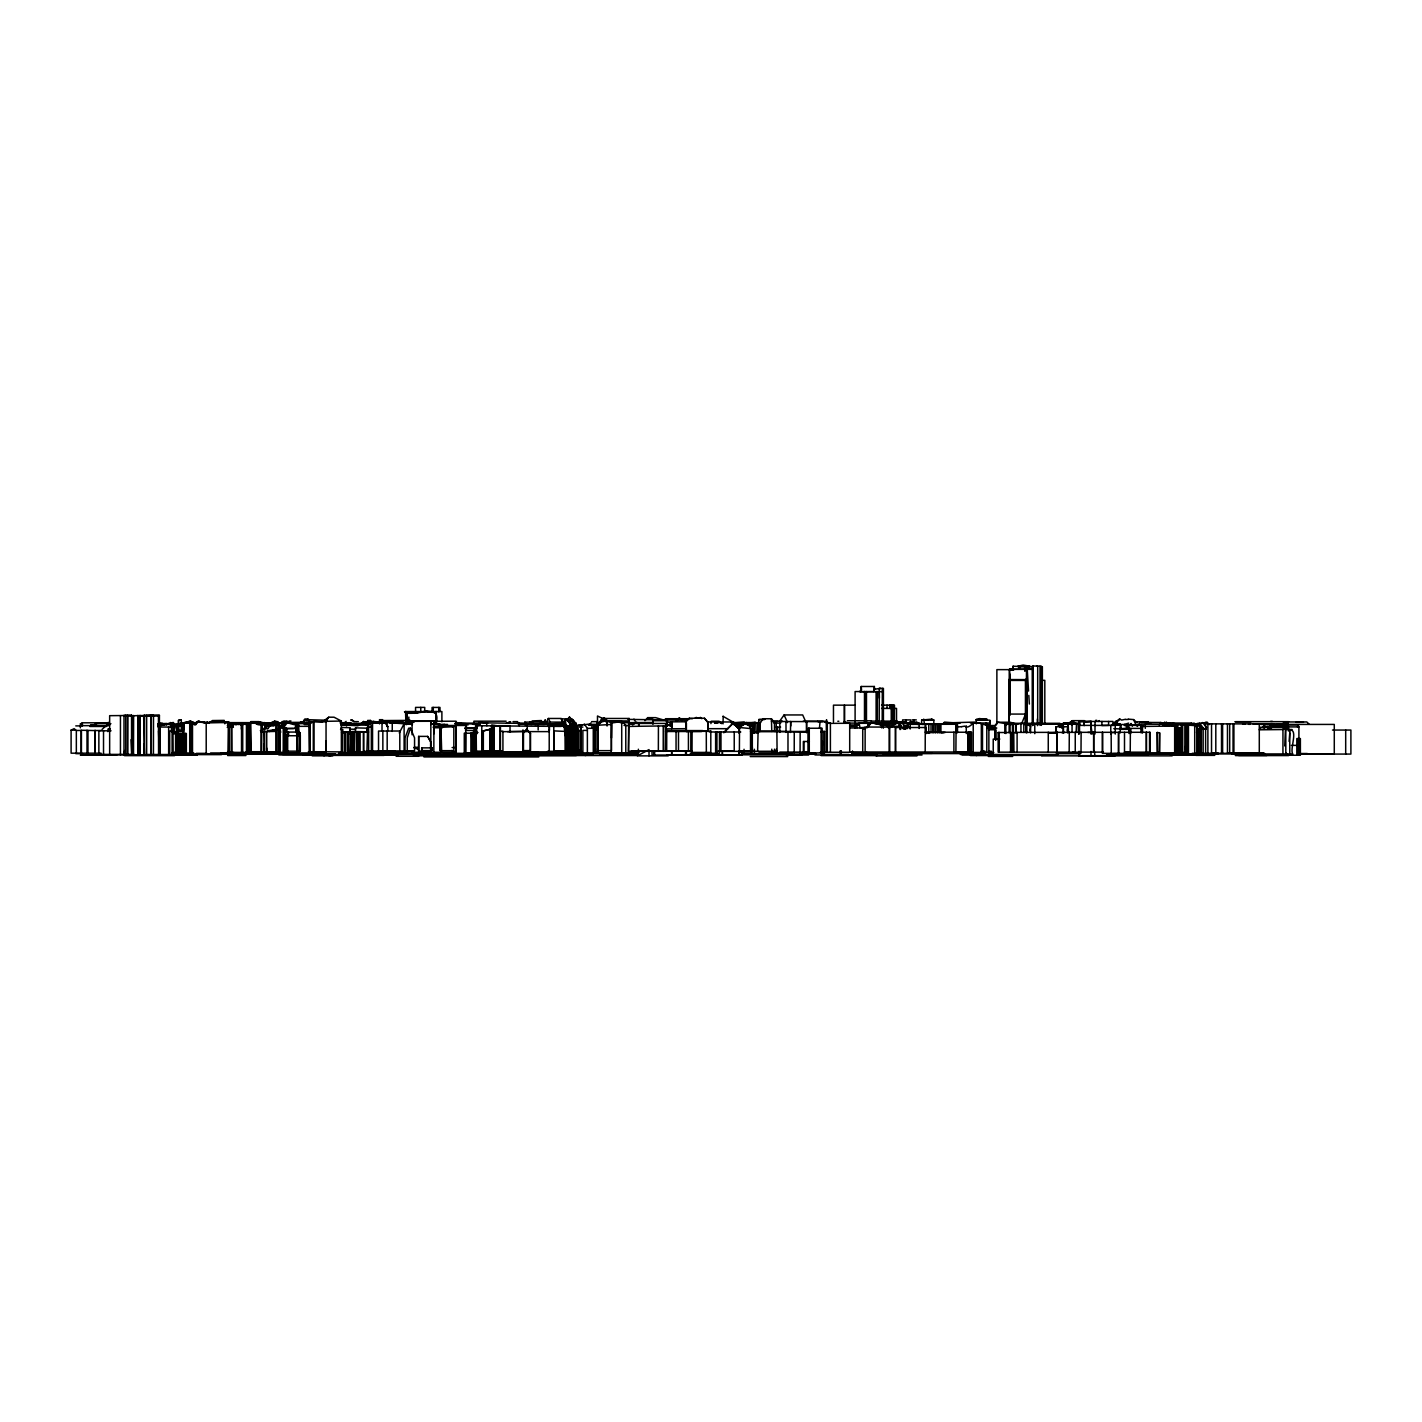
<?xml version="1.0" encoding="UTF-8"?>
<svg xmlns="http://www.w3.org/2000/svg" width="1422" height="1422" viewBox="0 0 1422 1422"><rect width="100%" height="100%" fill="white"/><g stroke="black" fill="none" stroke-linecap="round" stroke-linejoin="round"><path stroke-width="1.5" d="M1009.673 669.264L1009.549 714.999L1010.242 674.277M1032.354 669.3L1009.673 669.371L1012.873 670.171L1013.299 666.243M405.768 722.18L405.679 711.32L405.803 722.18L405.679 711.551L441.887 711.551L441.887 721.825M565.423 735.974L565.423 731.975L567.165 731.192M569.813 731.619L564.854 731.566L565.832 730.09L565.814 751.243L565.423 722.109L524.86 722.109L524.647 724.438L565.014 724.491L565.423 722.109M752.327 746.977L752.327 751.243L752.309 731.317L750.514 731.317M1094.958 755.704L1094.389 751.385M598.058 725.931L593.809 726.127L593.827 753.322L594.147 729.859L596.653 730.161L593.934 730.179M1008.802 714.075L1025.582 714.075L1025.546 725.149L1026.204 679.343L1026.773 680.427L1009.549 680.427L1010.118 714.999M607.052 724.509L607.07 721.487L621.841 721.505L625.787 725.149L625.787 752.878M654.298 750.709L654.298 755.064L654.476 750.905M412.078 724.616L412.309 720.918L431.115 721.061L430.742 724.722M998.973 734.89L998.777 752.167L998.777 732.508M407.172 718.945L407.261 712.386L405.679 711.693M1091.047 725.398L1091.101 721.523L1084.151 721.914M183.847 731.477L183.989 722.874L190.815 721.043L190.815 753.038L189.748 749.056M80.361 727.833L80.361 723.62C83.347 724.598 81.978 722.092 82.085 725.664L95.132 725.611M191.135 746.443L191.028 753.038L191.028 722.287M597.471 720.99L596.796 725.824L598.218 724.385M108.036 722.803L82.138 722.803L82.085 725.558L82.085 723.62M408.754 721.398L408.843 717.061M382.127 721.985L389.752 721.132L389.184 722.696L412.398 724.367L398.32 721.025L389.912 722.607M727.851 728.686L708.014 728.686L708.245 722.678L704.459 718.217L689.315 718.217L685.884 721.789L672.019 721.843L671.575 728.828L667.256 728.882M241.402 729.095L241.527 724.829M672.019 721.843L671.824 728.793L685.582 728.686M961.61 726.624A17.224 10.861 -17.6 0 0 964.685 726.127C969.431 730.108 973.11 719.905 978.354 723.051M82.245 723.62L82.209 724.669L82.138 722.803M418.672 736.383L418.495 751.083L430.973 751.083L430.973 741.982L427.684 736.383L418.672 736.383L418.85 751.083M685.546 723.034L685.884 721.789L686.133 731.406L707.694 731.317L708.014 722.678L704.459 718.217M519.279 723.336L489.097 722.909L486.52 723.265L486.928 725.789M506.41 723.247L510.64 721.789L506.534 723.247M723.78 732.508L733.023 723.069L738.978 728.668L739.813 727.993L732.259 721.967L708.263 721.967L708.014 728.508M82.476 724.011L82.529 724.562M382.465 723.354L383.94 720.563L407.652 720.403L407.51 723.78L411.722 723.78M534.814 724.509L564.925 723.229L564.801 727.673L564.854 723.229M228.729 754.318L228.729 722.429L210.367 721.754L228.498 721.754L228.231 754.318M367.143 732.561L367.143 728.188L355.518 727.851L355.447 729.29L349.723 729.13L349.794 727.691L341.564 727.46L340.658 729.006M367.072 729.664L367.143 728.188M987.152 719.425L976.239 719.763L987.152 719.425L976.256 719.656L979.687 718.537L989.979 720.403L989.979 723.016L970.408 722.98M628.435 753.038L628.648 722.02L620.063 722.02M1284.759 745.963L1285.488 727.424L1260.23 727.531L1259.288 729.806L1282.946 729.557L1283.497 727.531L1285.488 727.424M371.338 751.403L371.338 727.033L370.431 722.447L367.747 722.447L366.929 751.403L412.398 751.403M465.687 730.233L466.38 726.055L466.38 730.233M1026.773 669.3L1026.773 723.656L1027.253 669.371L1024.747 670.722L1024.675 666.243M1289.114 741.377L1289.772 732.899M523.456 752.558L523.492 731.619L549.212 731.619L549.354 729.93M874.583 689.297L874.334 686.488L861.234 686.488L860.968 691.767L874.068 691.661L874.068 689.688M874.334 686.488L874.068 691.661M264.172 724.687L264.848 722.643L263.425 722.66L262.732 724.687M575.217 731.21L575.572 727.015L573.226 724.687M826.395 722.074L826.591 719.763L826.182 722.269M565.494 731.352L566.454 726.998L566.4 751.243L547.506 751.331M575.146 731.566L574.328 725.096L575.466 727.424M152.705 715.408L159.424 715.408L143.64 715.639L153.505 715.266L153.434 754.869M667.202 726.091L667.202 722.092L670.402 722.092L670.153 726.091M620.152 722.643L628.808 722.678L629.093 718.466L601.826 718.466M286.569 745.128L285.875 751.172L285.875 732.063M629.217 722.625L652.698 722.465L652.929 720.723L667.362 720.723L667.202 722.092M1190.641 724.171L1178.02 724.189M296.718 735.743L296.718 732.97L300.042 732.97L299.473 751.172M296.451 725.024C300.095 725.629 296.114 725.753 298.265 723.638L309.214 723.638L309.605 752.949L279.761 752.949L279.761 722.838M691.039 751.172L628.542 751.367L628.915 723.442L665.958 723.442L666.491 730.997M157.984 723.727L166.321 723.496L166.552 724.545M665.585 751.367L665.958 723.442M663.487 725.913L663.487 751.367L663.487 725.913L628.542 726.446M465.581 753.18L465.776 724.065L465.581 730.428L475.943 730.428M124.674 750.514L123.998 754.869L123.998 715.319L131.855 715.319L131.855 754.869L131.126 739.636M1067.087 730.908L1067.762 726.749L1055.906 726.749L1055.995 732.97M710.911 723.62L711.302 721.238L719.07 721.238L721.612 723.62M912.871 724.402L913.066 723.229L909.493 722.963L905.014 728.917M473.366 724.473L473.953 721.185L506.143 721.185M430.884 721.061L434.137 720.83L430.813 721.203L433.923 720.83L433.923 727.335M433.923 720.758L433.834 752.256M574.186 727.424L574.524 725.54M574.239 727.424L574.577 725.647M1029.759 730.748L1030.577 726.464L1026.097 723.425L1020.943 723.514L1015.806 724.296L1015.806 732.881M433.852 733.876L434.137 726.18L455.911 726.162L455.715 752.256L451.947 750.372M1289.772 730.997L1289.985 729.895C1298.446 729.717 1289.399 749.465 1292.847 754.122L1259.288 754.122L1259.288 723.869M494.003 739.316L491.461 751.065L491.461 725.398L500.437 725.931L500.437 751.065M1196.542 732.508L1197.52 728.26L1193.662 723.745L1184.224 724.402M1175.141 730.801L1176.136 726.571L1177.629 726.589L1171.106 725.06L1167.409 725.824M1297.522 727.069L1298.037 724.9L1270.148 724.9L1270.984 726.909L1288.403 726.909M597.578 724.74L601.257 719.799L602.43 720.03L597.649 724.438M276.401 723.425L262.181 723.425L261.684 724.989L262.91 723.567L277.112 723.976L262.181 723.425M994.796 739.333L994.725 726.055L997.391 722.234L1010.047 724.438M347.199 724.953L347.821 724.331M206.208 754.318L206.208 722.589L228.658 722.056L228.48 754.318M300.629 722.216L300.789 723.336L304.112 721.434L303.561 723.336L304.859 718.981L308.343 718.981L307.028 720.261L303.561 720.261M898.704 725.593L899.362 723.336L900.659 725.096L900.659 729.45M256.76 723.62L277.023 723.549M567.627 732.134L568.125 726.091C571.786 727.797 565.298 725.718 564.196 722.536L562.97 722.536M264.456 723.798L266.678 723.994L266.607 728.135M569.529 726.606L567.627 727.033M410.443 728.188L414.566 737.876L414.566 750.78L405.039 750.78L405.039 737.876L408.683 728.206L410.443 728.188L407.261 737.876L407.261 750.78M159.442 726.002L160.206 723.727L160.206 725.735L158.482 725.735M308.734 719.71L309.143 720.883L308.734 719.71L327.007 720.261M883.329 723.94L881.978 725.362L881.587 723.94L883.329 723.94L883.329 728.224M1021.476 724.047L1025.582 714.075M1098.335 721.452L1099.402 720.581M94.972 753.18L94.972 730.57L101.069 730.464M262.27 724.936L262.821 723.762L262.608 724.651L250.805 721.612L258.804 721.612L270.749 724.687M463.75 724.082L464.727 724.438L459.573 724.687M848.721 723.105L899.255 723.016L893.034 723.478L891.647 727.122M546.315 722.394L548.305 718.466L561.192 718.466L563.183 722.323M399.262 732.97L404.115 723.745M1164.867 724.936L1166.467 722.074M1162.983 725.184L1164.725 722.074L1164.725 725.184M325.78 721.861L314.031 721.434L313.284 722.358L313.284 751.9M569.76 723.229L570.844 721.505M1159.25 725.131L1160.921 722.483L1164.529 725.042M108.179 725.824L94.154 725.789L95.487 723.691L110.916 723.691M565.689 719.568L570.933 721.025L565.689 719.568L563.734 721.541L563.734 723.656L566.88 718.785L570.453 724.296L566.205 718.874L564.196 722.536M564.889 731.566L565.867 730.09L566.827 731.566L565.832 730.09M486.413 722.998L487.657 722.998L479.161 722.483L475.926 727.317L477.188 727.193M478.236 725.611L480.334 722.483M757.624 751.26L758.104 730.961L776.874 730.997L777.105 752.913M1137.245 726.429L1139.893 722.483L1160.921 722.483M905.387 728.917L909.493 722.963M931.197 720.047L931.837 719.141L933.827 720.047L933.827 723.976L922.38 724.402L916.23 721.949M341.369 751.9L341.369 721.043L334.028 717.203L328.749 717.203L326.047 721.043L326.047 751.9L325.94 747.723M806.096 722.536L802.683 714.946L784.091 714.946L779.327 721.665M280.703 732.33L279.938 728.206L284.453 722.038L287.742 722.874L284.382 721.896L279.761 727.424L279.938 752.949M283.245 752.949L283.245 728.135L287.706 722.038L298.656 725.024L298.656 732.294L298.105 725.024M267.834 728.739L270.998 724.562L276.152 724.776M270.998 724.562L267.94 724.562L264.741 728.739L267.834 728.651M260.83 724.865L261.826 723.567L261.826 724.847M367.285 730.784L366.165 732.206L367.694 732.206M866.389 727.851L870.637 722.554L882.315 724.989L884.413 723.976L886.919 725.682L886.919 722.02M867.367 727.708L871.473 722.554M568.142 726.055L569.724 726.002L569.76 730.304M107.841 731.619L110.187 728.722L107.841 729.255L109.441 728.988M573.048 753.873L573.048 721.505L571.377 719.514L569.76 721.505L574.097 721.505L574.239 754.353M571.733 719.621L574.097 721.505M153.505 715.266L143.64 715.533M1114.101 723.407L1119.629 719.017L1121.638 720.083L1125.442 719.283M456.018 724.082L459.679 723.407M527.029 729.433L522.727 733.521L526.62 729.219L530.53 733.521L530.53 750.603L522.727 750.603M264.972 729.984L262.999 729.468L266.429 725.647L273.984 725.967M596.422 730.233L597.542 724.971M601.488 721.274L604.119 718.27L606.501 719.034L606.412 720.901M600.048 722.998L603.906 718.572M1267.837 728.704L1268.833 727.566L1267.482 726.464L1263.074 726.464M269.416 723.283L275.21 723.034L275.406 721.789M474.379 752.096L474.255 729.45L476.512 726.891L476.885 733.859M474.664 733.859L474.664 729.433L476.885 726.891M160.508 723.976L159.353 723.496L162.588 723.354M231.164 752.505L231.164 724.58L232.07 723.585L241.527 723.585L236.923 724.473M644.948 720.67L647.703 717.648L655.631 717.648L664.145 720.154M876.041 723.176L885.71 724.1L871.206 722.891L867.367 727.069L868.202 723.176L874.05 723.016M691.021 731.512L691.021 750.976M566.507 720.03L569.653 717.079M974.639 722.092L943.515 722.98L946.11 723.745M678.49 731.512L678.49 750.976M688.426 731.512L688.426 750.976M676.054 731.512L676.054 750.976M723.869 732.721L733.343 723.069M562.774 723.531L565.245 721.025M591.037 722.838L589.543 724.349L597.755 724.349M818.432 721.683L817.543 721.416M820.778 732.046L824.582 731.459L824.582 752.913L758.815 753.091M1113.426 723.549L1116.163 720.901M1114.67 723.46L1119.629 719.017M1116.857 721.949L1119.736 719.159M685.582 721.807L689.315 718.217M1164.778 723.46L1163.409 723.46C1158.699 724.758 1172.19 724.225 1168.511 724.545M1010.615 670.171L1012.002 668.873L1012.873 670.171L1012.873 666.243L1032.354 666.74M606.287 720.492L604.19 718.27L597.56 724.616L601.399 720.99M102.011 729.468L106.792 724.989L109.672 724.989M194.885 724.989L198.173 721.949L192.503 724.402L192.503 754.318L312.431 754.193M176.328 725.558L177.981 724.189L180.185 726.393M869.82 723.318L859.119 723.318L857.004 725.238L859.19 725.238M230.151 724.278L247.286 723.549M695.411 718.146L701.366 718.146M781.513 721.807L782.278 721.132L771.364 721.132M440.198 724.065L438.634 725.54L465.581 725.451M676.641 720.865L679.503 717.986L676.285 720.687L679.503 717.986L682.08 720.581M361.757 723.051L363.677 721.381L364.619 722.554M346.133 721.381L343.68 723.496L340.373 722.607M1128.535 726.322L1131.077 723.442L1132.392 726.162M1188.365 724.456L1194.018 723.442L1199.706 725.344L1199.848 728.739L1201.359 728.739L1201.359 753.767L1158.415 753.767M1127.859 726.322L1131.29 723.958M266.483 731.619L276.046 731.406M800.071 752.913L800.159 731.992L776.874 731.459L806.878 731.459M632.666 724.9L636.185 722.145L638.709 723.336L638.709 725.344M282.96 725.931L279.938 728.206L283.245 728.135M611.531 737.965L611.798 721.487M787.984 732.028L787.984 752.913M695.234 718.146L696.318 717.346M328.749 717.203L322.439 721.861L309.374 721.487L309.374 751.9M1032.354 668.909L1027.253 668.909L1024.747 670.722M751.225 728.633L739.476 727.495L746.603 722.518L751.225 728.633L751.225 750.958L739.476 750.958M208.892 722.98L212.465 720.545L224.196 720.385L224.818 723.798M1066.944 724.154L1072.597 720.652L1084.453 720.652L1085.11 721.665M1200.488 728.188L1198.942 728.739L1198.942 753.767M304.948 723.14L305.766 724.242L306.814 723.229M597.809 724.42L601.399 722.18M896.962 723.034L891.647 726.269L899.042 726.287M800.159 731.992L806.15 732.046M269.025 731.512L276.792 729.824M351.749 720.065L353.42 720.847M280.952 726.838L284.453 724.793L284.453 722.038M1018.845 667.647L1019.983 667.202L1018.774 667.202M192.503 724.402L198.067 721.292L208.625 723.176M283.867 751.172L283.867 728.491L286.142 728.295L286.142 732.063L285.858 728.437M195.472 723.425L199.258 721.292M284.009 728.544L286.142 728.295M597.471 726.713L595.96 727.371L597.098 726.944M741.928 725.131L743.262 724.722L738.32 727.086L739.653 726.411M1114.848 722.98L1112.999 723.958L1115.452 722.98M1265.847 727.175L1267.482 726.464M582.042 724.722L577.03 725.504M101.086 753.18L71.1 753.18L71.1 730.126L74.122 728.686L76.344 730.464L81.427 730.464L81.427 753.18M227.236 722.998L240.105 723.034M921.652 724.082L921.652 720.047L931.837 719.141M772.182 721.541L777.887 721.469M1169.559 724.456L1168.031 724.367L1175.194 724.473M358.042 725.789L340.871 724.811M1124.535 724.349L1128.659 723.123M575.857 723.371L575.857 729.61M436.518 721.487C440.322 703.659 416.628 715.497 407.261 712.386L407.261 721.15M611.264 723.051L621.841 721.505M847.388 720.741L871.419 720.83M1176.136 754.087L1176.136 726.073L1141.031 726.429L1143.608 726.446M976.292 755.544L980.202 754.14M230.951 723.549L229.066 724.207L247.001 724.242M751.545 732.081L758.744 732.081L758.815 719.55L765.178 719.212M903.308 726.073L908.711 724.331L957.504 724.26L957.504 732.632M282.303 722.909L287.368 721.274L283.813 720.99A5.244 0.995 3.1 0 1 283.476 721.327A5.119 0.978 3 0 1 281.805 721.683M885.497 722.109L892.145 722.092M1009.14 732.65L1009.14 723.994L1010.082 723.691L1010.082 732.437M146.662 715.355L146.662 754.869M1062.323 727.3L1063.354 726.998M406.034 724.651L412.184 722.838M1004.821 733.343L1004.821 724.953L1010.082 723.691M1113.444 724.562L1117.674 723.318L1115.452 723.318M1009.14 723.994L1015.806 724.296M731.512 723.105L744.204 722.092L745.537 723.265M884.413 723.976L881.587 725.024L870.637 722.554M1076.65 732.366L1076.65 723.816L1076.187 732.454M990.121 725.878L993.267 725.718L991.969 726.073M1277.756 724.296L1281.258 724.278M1025.955 667.878L1030.026 666.243L1023.147 665.069L1017.85 666.243M1271.09 724.385L1287.674 723.674L1287.905 724.58M499.886 731.246L502.926 731.246L502.926 751.065L482.36 751.065L482.36 731.121L490.59 729.184L494.287 730.837M565.334 731.655L567.005 731.192L567.165 752.007L471.962 752.096L471.962 732.543L477.952 732.543M1287.674 723.674L1285.435 724.278M903.29 728.917L905.903 728.206M750.603 724.242L733.414 724.438L752.042 723.851L745.679 723.851M633.963 719.105L635.101 721.025M1020.374 667.38L1019.307 667.647M350.754 724.367L364.316 722.82M482.36 731.121L490.59 729.184M177.003 730.517L181.305 731.157L181.305 720.03L178.55 720.332L178.55 731.228L177.003 730.321L182.887 730.41L182.425 723.194L192.788 722.287M384.829 722.696L382.02 723.407L384.829 722.696L387.868 726.535L387.868 730.677M498.322 725.682L510.018 725.682L510.018 732.046M182.425 723.194L190.779 721.061M571.555 723.514L569.724 723.887L571.555 723.514L571.555 753.873M159.193 725.273L173.288 722.483L177.092 727.904L174.231 727.922M81.143 753.18L81.143 730.25L94.972 730.57M1142.506 726.322L1143.608 726.073L1142.097 726.109L1142.079 732.81M263.781 731.619L264.243 752.167L264.048 743.937M715.213 723.3L719.514 722.305M532.148 720.918L541.48 720.527M714.626 723.3L718.999 722.305L722.305 723.211M324.731 721.345L341.369 721.043L339.769 721.327M585.117 755.526L591.214 754.193M1026.382 724.722L1034.772 723.816M238.434 724.562L245.402 723.105M240.051 724.509L251.303 722.625L244.122 722.98M1168.031 724.367L1173.061 723.3L1179.353 724.491M1164.707 726.073L1169.648 725.06L1176.136 726.571M345.795 724.438L351.323 723.3M143.64 715.639L144.404 754.869L144.191 743.973M574.559 725.895L590.201 723.976L593.276 728.242L593.276 753.856L576.497 753.856M343.253 724.029L346.915 723.3M472.406 733.361L470.895 733.343L470.895 752.505L475.055 752.505M470.895 733.343L473.259 732.792M241.936 724.616L244.868 723.211L245.597 724.367L241.864 723.798L241.882 722.66M241.882 723.78L244.886 723.211M1203.634 723.087L1207.296 722.394L1209.34 724.598M250.29 751.705L250.29 723.514L254.449 722.643L261.008 723.887L261.008 751.705L246.45 751.705L246.45 723.336L251.605 722.412L255.018 723.283M255.285 722.643L250.699 723.514L250.699 751.705M424.698 711.356L422.654 711.729M105.192 723.14L109.352 722.358M276.792 729.326L267.834 730.784L269.025 730.784M1207.296 722.394L1190.623 724.438M159.068 725.344L165.343 724.225L180.096 725.167M157.753 726.109L168.169 724.225L174.231 725.291L174.231 734.001M247.588 751.705L247.588 723.46L255.036 722.412L260.173 723.887M1188.33 724.527L1193.893 723.531L1200.488 725.344L1200.452 753.767M1188.97 724.527L1194.551 723.531M1187.317 724.225L1191.672 723.442L1200.488 725.344M1191.44 724.473L1199.937 723.442L1203.154 727.975L1203.154 753.305M1193.2 724.651L1199.937 723.442M1198.657 723.851L1194.907 724.527L1198.622 723.691M1202.408 723.194L1206.247 722.5L1202.337 723.034M575.981 723.318L576.123 729.539M1199.972 723.798L1194.907 724.331M899.948 729.539L900.659 725.096M421.143 712.298L417.855 712.778M567.627 727.157L569.92 728.722L569.92 753.66M568.818 732.294L570.595 732.046L570.595 753.66L515.937 753.713M158.393 727.104L158.393 724.562M565.689 720.634L567.893 720.332M1202.408 729.344L1206.371 728.811L1203.154 728.793M880.378 688.372L874.068 689.297L875.045 689.297M638.709 723.336L638.585 725.344M902.295 723.478L907.929 722.838L898.011 722.732M124.869 715.941L144.404 715.497M109.654 754.869L109.654 715.675L131.855 715.462M181.305 731.157L178.479 731.157L178.479 720.332L181.305 720.03M525.465 723.691L525.109 724.633L524.86 722.109M183.474 753.287L183.509 722.874L193.819 722.287M342.044 732.49L343.644 732.49M820.067 721.683L819.445 728.242M272.313 730.339L276.597 729.966M367.409 731.548L366.805 731.601M752.38 732.063L757.819 731.619M347.839 753.287L347.839 732.046L349.599 731.903M159.353 723.496L161.095 723.354M177.537 754.335L177.537 732.259L172.933 732.188M352.923 732.543L354.256 732.597M351.305 753.287L352.069 731.619L352.069 753.287M348.959 753.287L348.959 731.85L341.547 732.508M350.825 753.287L350.825 731.815L352.62 731.672M348.212 753.287L348.212 731.903L351.59 731.815L351.59 753.287M354.558 753.287L354.558 731.583L354.042 753.287M163.423 724.527L169.147 724.118M344.799 753.287L344.799 732.277L346.648 732.152L345.066 732.152L345.066 753.287M1184.988 724.402L1193.662 723.745M180.523 723.069L192.788 722.18M181.305 723.016L184.807 722.589M107.699 723.851L109.476 724.029L107.699 723.442M890.154 722.02L905.085 722.109M885.142 724.029L888.839 723.051M581.065 725.327L579.163 725.451M582.345 725.256L579.856 725.416M1077.254 722.998L1063.372 723.123L1063.141 732.97M1057.79 732.437L1049.507 732.934L1057.044 732.934M1287.674 723.905L1276.725 724.58L1287.905 724.011M597.702 725.22L611.513 724.473L611.513 750.656L597.702 750.656M440.038 727.353L453.831 726.731L453.831 750.674L440.038 750.674L440.038 727.353L441.211 727.335L441.211 750.674M1118.172 724.509L1124.891 724.509L1130.579 729.344L1130.472 733.716L1130.579 729.344L1128.766 728.046L1120.927 728.704L1120.269 727.691M740.738 724.047L738.907 724.136L738.907 728.295M440.944 750.674L441.211 727.335M283.92 722.572L284.88 722.536M1260.23 727.531L1263.251 727.424M818.894 721.665L822.591 721.541M566.454 727.922L567.627 727.868M593.276 728.242L587.375 728.384L584.211 723.976M976.256 719.656L987.152 720.243M1095.615 720.367L1096.753 720.332M246.45 723.336L248.281 723.336L248.139 751.705M276.295 723.851L261.63 724.118M289.057 721.025L290.959 720.972M548.217 725.664L557.317 725.558M268.1 722.945L276.224 723.14M282.231 722.945L290.141 722.803M183.509 722.874L184.167 729.326M290.461 722.394L304.059 722.323M285.538 728.615L293.554 728.491M753.802 722.234L755.349 722.216M919.767 723.585L913.066 723.229M529.837 722.145L533.392 722.109M898.793 723.016L885.142 723.123M163.263 723.905L168.098 723.851M752.842 724.26L752.576 722.554L746.497 723.709M562.668 724.633L564.534 727.726L562.668 724.633L553.851 724.705M531.988 724.385L521.234 723.762M1203.154 727.975L1200.488 727.993L1197.253 723.442M860.719 691.412L859.475 691.43L860.488 691.767M477.365 724.171L479.872 724.154M874.388 723.176L883.329 723.051M753.287 732.792L753.287 726.215L747.101 724.847M262.27 732.241L262.27 723.851L265.114 723.834L265.114 728.028M780.625 723.123L773.941 723.105M849.698 752.256L849.698 723.283L830.395 723.371L824.227 721.594M990.992 727.637L995.151 727.62M1141.084 728.42L1129.512 728.384M368.138 731.779L353.776 731.583L353.776 753.287M180.043 753.305L180.043 733.77L183.474 733.645L184.54 733.663L184.54 753.287M879.294 688.603L880.378 688.603M758.815 719.55L764.609 719.532M628.808 720.918L607.745 720.972L597.489 715.977L597.613 752.878L597.613 748.505M1135.645 721.825L1148.194 721.807M242.344 723.816L246.699 723.798M369.347 723.851L348.923 723.727L368.102 723.905M1267.624 724.296L1274.645 724.296M1058.839 726.002L1062.909 726.002M433.017 727.193L438.634 727.175L438.74 723.78L432.501 723.78M990.121 728.171L991.969 728.153L987.383 727.264M523.456 731.939L522.905 729.93L523.047 731.637L502.126 731.637M1036.851 666.171L1041.402 666.171L1041.402 725.398M1020.96 666.58L1017.85 666.58L1029.599 666.243M1014.099 669.638L996.875 669.638L996.875 724.154M1008.909 714.075L1008.962 722.927L1008.909 679.556L1025.582 679.609M1008.909 679.556L1009.602 714.999M1042.362 680.338L1044.814 680.338L1044.814 723.62M882.333 691.661L855.102 691.554L855.102 722.038M855.155 705.152L833.47 705.152L833.47 722.02M881.587 705.152L894.474 705.152L894.402 721.203M881.587 708.405L896.518 708.405L896.518 721.274M159.317 715.639L141.365 715.906M139.64 715.906L147.586 715.906M723.034 723.869L723.194 716.297M692.443 718.714L665.425 718.714L665.852 720.776M701.828 718.679L700.282 717.346M627.92 719.372L686.524 720.261M351.927 719.941L350.701 719.941L354.096 721.416M912.302 719.888L916.301 719.888M923.962 719.87L927.659 720.047M921.652 720.047L933.827 720.047M803.27 721.114L823.32 721.114L830.395 723.3L830.395 752.238M871.473 721.132L897.406 721.132M412.113 721.327L456.035 721.203L456.889 722.856M837.825 721.256L838.838 721.256M1270.628 721.381L1272.406 721.381M353.776 721.665L358.326 721.665M365.027 721.736L368.778 721.736M513.022 721.629L517.661 721.629M540.2 721.683L544.573 721.683M591.641 721.647L597.507 721.647M909.884 721.736L913.315 721.736M1079.476 721.665L1091.332 721.452M1235.38 721.665L1288.652 721.665M272.153 721.861L273.895 721.861M287.706 722.038L284.187 721.896L287.546 722.874M363.445 723.762L363.445 721.789L366.983 721.789M903.699 722.18L886.635 722.02L886.919 725.682M1235.025 721.789L1251.04 721.789M1283.159 721.949L1306.8 721.949L1309.253 724.296M300.415 722.216L304.432 722.216M369.471 722.109L382.18 722.109M407.456 722.198L414.086 722.198M891.381 722.092L905.441 722.109M997.391 722.234L1010.171 722.234L1017.601 724.385M1296.046 722.305L1303.459 722.305M206.208 722.589L257.897 722.66M309.374 721.487L313.604 722.394M362.948 722.607L366.858 722.607M371.569 722.607L384.26 722.607M386.322 722.536L404.115 722.536L404.115 751.403M410.105 722.483L412.913 722.483L410.211 720.332L407.403 720.332L410.105 722.767L406.728 721.843L410.105 723.496M730.926 722.554L752.576 722.554M909.884 722.643L913.315 722.643M915.021 722.643L916.834 722.643M304.45 722.838L275.815 722.838L275.815 752.807M383.638 722.714L375.586 722.714L376.652 723.318M484.671 722.874L479.161 722.483M760.646 722.66L752.647 722.66L752.629 732.792M908.871 722.732L911.022 722.732M1114.67 722.963L1120.269 724.26L1120.181 732.952M1145.599 722.696L1151.038 722.696M266.803 722.998L268.438 722.998M278.374 722.98L311.631 723.034M340.214 723.087L349.51 724.598M455.342 723.14L479.232 723.14M517.466 723.14L526.211 723.14M1161.667 723.034L1191.76 723.034M250.29 723.514L250.965 751.705M345.457 723.496L356.958 723.496M455.271 723.407L461.581 723.478L455.591 724.331M750.532 723.549L742.32 723.549L742.32 724.722M826.395 723.3L830.395 723.3M871.206 722.891L880.876 723.496M893.034 723.478L902.437 723.336L905.547 726.678L907.343 726.695M1011.238 723.3L1059.87 723.3L1059.87 727.46M1168.795 723.176L1175.781 724.438M157.682 723.834L169.147 723.834M367.072 723.798L362.468 723.798L366.823 724.669M479.872 723.62L475.517 723.62L475.517 728.366M518.372 723.62L544.448 724.402M631.386 723.691C631.208 722.518 630.941 723.354 634.016 723.691L633.963 722.589M1063.372 723.123L1076.65 723.816M1161.81 723.638L1168.209 723.638M157.718 724.065L168.489 724.136M171.938 724.136L180.487 724.136M192.254 724.082L196.307 724.082M227.716 723.869L246.13 723.869M257.311 724.065L277.326 723.958M343.84 724.047L352.78 724.527M360.281 724.011L369.045 723.94M444.962 724.118L439.576 724.633M454.844 723.869L480.369 723.869M518.017 723.869L525.856 723.869M629.715 723.834L631.937 723.958M916.052 723.976L944.386 723.94M1080.045 723.958L1035.696 724.26M1160.068 724.082L1189.254 724.011M1264.851 724.1L1273.632 724.1M175.884 724.42L180.327 724.42M277.539 724.171L257.897 724.758M343.306 724.42L356.744 724.242M363.108 724.242L369.329 724.242M432.306 724.313L439.576 724.313M446.241 724.438L447.557 724.438M518.639 724.225L549.923 724.225M1037.118 724.225L1068.455 724.225M1112.413 724.26L1120.269 724.26M1242.615 724.171L1245.37 724.171M1248.48 724.313L1250.134 724.313M1260.745 724.42L1334.28 724.42L1334.28 753.82L1298.073 753.82M340.693 724.562L369.524 724.562M575.697 724.598L575.75 754.691M1140.533 724.669L1124.198 725.38L1141.333 725.38M1173.506 724.491L1186.801 724.776L1186.801 753.091M240.709 724.829L242.718 724.829M665.585 724.829L672.144 724.829L672.197 727.762L672.144 724.829M588.495 725.256L598.253 725.256M1058.306 725.113L1061.63 725.398M1111.684 725.22L1121.051 725.22L1121.051 729.379M227.324 725.416L233.475 725.416M294.976 724.971L297.536 725.362L298.016 731.441L295.865 731.637L295.865 724.971L294.976 728.437M665.176 725.362L671.646 725.362M989.001 725.522L995.951 725.576M1058.91 725.416L1063.265 725.416M1270.13 725.522L1276.672 725.522L1269.153 725.842M75.775 725.895L82.423 725.895M173.484 725.682L180.043 725.682M488.546 751.136L476.121 751.136L476.121 725.718L561.175 726.429M988.183 725.789L990.956 725.789M1174.003 726.073L1176.136 726.073M175.688 726.055L177.235 726.055L177.252 754.335M491.461 725.398L500.437 725.931M565.849 726.233L549.212 726.233L549.212 752.558M597.507 726.269L595.267 726.269L595.267 753.038M663.523 726.411L665.585 726.411M1058.039 726.215L1062.358 726.215M106.472 726.464L89.817 726.464L90.795 724.865L91.506 725.984L91.506 724.936L94.154 725.789M452.249 726.731L453.831 726.731M597.613 726.642L595.8 726.642L595.836 752.878M1281.115 726.909L1298.908 726.909L1298.908 739.351M158.393 727.033L171.404 727.033M367.747 722.447L368.654 727.033L371.338 727.033M574.932 727.086L582.878 727.086M896.411 727.086L865.127 727.033L865.127 751.989L971.528 752.007L971.528 732.241L925.189 732.17M227.2 727.3L233.421 727.3M987.775 727.282L991.561 727.282L990.121 727.264M158.571 727.655L160.171 727.655L159.282 726.144M565.458 727.602L565.423 752.007L565.512 722.589M433.834 727.762L442.42 727.762M466.505 727.975L476.69 727.975M849.698 727.957L862.727 727.957L862.727 752.469M995.631 727.975L993.231 728.064M464.941 728.188L477.205 728.188M808.371 728.242L808.371 753.073L808.354 728.242L822.129 728.242L822.129 753.073M987.383 728.064L996.786 728.064M1178.483 753.429L1178.483 728.26L1180.758 728.26L1180.758 753.429M283.245 728.491L296.345 728.437L296.345 731.637M464.941 728.242L477.205 728.26M1179.816 753.429L1179.816 728.295L1182.18 728.295L1182.18 753.429L1102.352 753.34L1102.352 732.277M1267.571 728.455L1271.392 728.455L1270.521 724.385L1252.782 723.691M1284.244 728.473L1289.772 729.664L1289.772 754.122M1113.799 728.651L1128.997 729.326L1128.997 733.521M1201.359 728.739L1198.942 728.739L1199.244 737.094M862.603 728.953L865.394 728.953M340.551 729.539L342.809 729.539L342.702 753.287M1120.536 729.344L1128.997 729.326M1288.279 729.522L1292.083 729.522M176.008 730.001L177.768 730.001L177.768 754.335L173.662 754.335M1332.485 730.055L1350.9 730.055L1350.9 754.069L1299.548 754.069M71.1 730.126L75.384 730.126M549.443 730.108L549.443 726.233M260.35 730.641L261.719 730.641L261.63 752.167M580.727 730.464L576.745 730.464L576.745 753.98M587.375 730.41L582.878 730.41L582.878 753.98L580.958 750.052M111.04 730.801L98.865 730.801L98.865 754.389L134.201 754.389M173.182 731.157L169.698 731.157L169.698 755.242M261.63 731.512L264.243 731.512M575.821 731.175L578.007 731.175L577.972 754.691L577.865 728.704L576.817 728.117L575.75 728.704L575.75 733.023M507.583 731.637L523.012 731.299M821.169 731.459L824.582 731.459M262.963 731.619L266.732 731.619M351.305 731.672L354.558 731.583M757.624 731.69L777.105 731.69M177.537 732.259L175.457 732.33M284.453 732.063L299.473 732.063L299.633 751.172M354.931 732.01L368.582 732.046M709.276 731.975L740.773 731.992M354.771 732.241L357.864 732.241M477.205 732.401L473.099 732.401L473.099 752.096M925.758 732.454L944.119 732.454M1017.619 732.561L998.137 732.508L998.155 752.167L1103.436 752.114M1061.861 732.65L1064.811 732.472M1157.277 732.454L1159.623 732.899L1159.623 752.114L1157.277 752.114L1157.277 732.454L1157.526 752.114M926.113 732.934L929.721 732.934M941.666 732.952L945.274 732.419M998.155 732.739L999.506 732.508M1159.623 732.899L1159.374 752.114M473.259 733.219L464.283 733.219L464.283 752.878L495.069 753.162M177.928 733.503L186.353 733.503L186.353 753.411L171.92 753.287M526.62 729.219L530.53 733.521M180.114 734.072L180.825 753.127M285.875 735.05L288.524 735.05M296.718 732.97L296.985 735.387L300.309 735.387L300.309 751.172L283.245 751.172M286.711 735.743L297.358 735.743L297.358 751.172M999.826 739.067L993.231 739.067L993.231 755.171M809.385 741.502L803.359 741.502L803.359 751.918L809.385 751.918M1291.389 745.377L1296.828 745.377M414.051 747.314L418.015 747.314M452.125 747.545L455.698 747.545M395.209 750.78L378.536 750.78L378.536 731.05L399.795 731.015L399.795 751.474M488.315 750.745L502.375 750.745M566.649 750.852L554.225 750.852L554.225 730.89L566.649 731.495L566.738 753.713M631.155 750.958L661.034 750.958M662.545 751.047L691.856 750.976M718.163 751.065L734.232 751.065M412.469 751.225L363.357 751.367L363.357 731.939M723.905 751.367L777.105 751.26M487.959 751.651L489.843 751.651M308.343 751.705L342.809 751.9M354.771 751.794L372.831 751.794M487.337 751.9L523.047 751.9M531.686 751.971L538.351 751.971M548.163 751.74L565.601 751.74M631.919 751.989L638.798 751.989M739.92 751.954L743.848 751.954M967.884 751.883L969.662 751.883L969.537 732.383M245.828 752.167L280.472 752.167M308.698 751.989L318.706 751.989M412.06 752.256L456 752.256L455.911 726.162M596.76 752.06L594.04 752.06L594.183 729.859L596.76 730.197L595.178 730.001M629.715 752.06L638.709 752.06M779.807 752.078L808.869 752.078M820.387 752.256L862.727 752.256M1124.5 752.167L1150.167 752.167L1150.167 732.277L1017.103 732.401L1017.103 752.238M227.2 752.327L256.724 752.505M265.914 752.327L281.609 752.327M309.392 752.54L326.313 752.54M549.479 752.558L522.745 752.558L522.745 731.637M852.365 752.345L867.029 752.469M955.78 752.451L993.836 752.451M1072.846 752.114L1075.245 752.114L1075.245 732.206M1124.589 752.345L1128.997 752.345M1180.1 752.522L1185.806 752.522M258.466 752.86L263.977 752.86M264.741 752.718L281.609 752.718M369.436 752.665L391.619 752.665M513.786 752.629L517.644 752.629M852.205 752.878L867.598 752.878M1200.488 752.771L1203.154 752.771M172.204 753.127L193.819 753.038M210.58 752.985L263.425 752.985M269.06 753.002L277.308 752.967M377.008 753.145L382.909 753.145M389.504 753.073L434.599 753.073M524.647 753.145L568.178 753.145L568.178 731.406L567.805 753.145M575.981 753.002L637.625 752.985M750.852 753.038L752.042 753.038M852.649 753.073L880.929 753.002M1062.323 753.127L1080.364 753.127M1147.394 753.162L1187.21 753.091L1187.21 724.385L1140.924 724.171L1141.031 732.81M1211.828 752.949L1217.961 752.949M1228.288 752.985L1263.749 753.145M196.254 753.376L207.008 753.376M220.606 753.251L299.242 753.198M314.689 753.198L323.078 753.198M338.632 753.287L368.138 753.287M376.919 753.429L392.65 753.305M438.634 753.18L471.713 753.411M492.527 753.305L569.813 753.429M593.792 753.322L638.549 753.322L638.371 749.216M690.203 753.287L719.461 753.287L719.461 731.975M741.431 753.233L752.042 753.233M800.39 753.269L815.57 753.376M851.76 753.233L932.174 753.34M1056.279 753.233L1081.022 753.233M1192.223 753.305L1264.567 753.322M75.775 753.66L82.423 753.66M172.364 753.607L177.235 753.607M195.916 753.731L335.343 753.749M370.164 753.749L408.096 753.518M418.868 753.518L438.705 753.518M464.461 753.518L493.878 753.518M576.443 753.624L601.044 753.624M791.858 753.571L744.044 753.536L744.044 749.252M808.283 753.731L814.539 753.731M867.153 753.536L981.429 753.607M1057.79 753.713L1080.045 753.713M1113.444 753.642L1120.269 753.642M1211.562 753.536L1218.156 753.536M1231.843 753.713L1237.336 753.713M1298.339 753.518L1307.351 753.518M220.588 753.838L329.051 753.838M377.132 754.015L380.918 754.015M395.796 753.891L439.576 753.82M474.255 753.802L515.137 753.802M553.656 753.873L574.097 753.873M805.812 754.015L815.997 754.015M961.361 753.784L962.836 753.784M1137.245 754.015L1176.154 754.015M1213.784 753.891L1231.47 753.891M1232.785 753.998L1239.255 754.051M1260.745 753.82L1262.007 753.82M530.353 754.211L575.732 754.353M609.523 754.175L637.536 754.175M800.408 754.193L815.908 754.193M1114.155 754.211L1177.629 754.087L1177.629 724.171M1213.286 754.14L1217.73 754.14M1231.701 754.069L1237.282 754.069M147.532 754.495L221.548 754.602M282.498 754.442L378.714 754.442M379.247 754.638L430.475 754.424M443.273 754.513L479.872 754.513M532.148 754.531L576.123 754.531M599.64 754.442L637.625 754.442M821.774 754.495L848.987 754.495M960.312 754.442L1058.092 754.442M1106.547 754.495L1148.585 754.495M1170.448 754.531L1183.513 754.584M1235.025 754.567L1284.83 754.567M80.947 754.762L166.161 754.94M278.819 754.94L313.409 754.94M334.668 754.744L368.778 754.744M415.846 754.798L447.059 754.798M456.018 754.94L494.074 754.94M533.854 754.691L592.245 754.78M666.687 754.851L801.955 754.78M814.948 754.94L852.578 754.94L852.578 751.154M855.102 754.673L877.303 754.673M961.983 754.886L1018.01 754.851M1170.342 754.691L1213.268 754.691M80.361 755.224L116.64 755.224M123.714 755.242L197.32 755.118M303.064 755.206L314.475 755.206M316.875 755.224L397.787 755.046M488.919 755.064L531.615 755.064M605.63 755.242L637.287 755.242M786.473 755.029L808.638 755.029M826.235 755.224L864.558 755.224M883.293 754.993L922.025 754.993M1004.465 755.171L981.429 755.171L981.429 750.763M1171.657 754.975L1212.504 754.975M1263.269 755.242L1300.383 755.242L1300.383 738.569L1296.828 738.569L1296.828 755.242M227.627 755.526L245.97 755.526M323.469 755.278L328.304 755.278M329.015 755.402L384.082 755.402M424.147 755.438L464.727 755.438M577.03 755.526L637.643 755.526M832.741 755.26L883.524 755.26M887.541 755.26L900.873 755.26M1011.38 755.366L1042.273 755.366M1195.849 755.366L1214.761 755.366M1238.598 755.473L1266.913 755.473M124.461 755.633L174.568 755.651L174.568 752.149M312.236 755.829L332.748 755.829L332.748 754.051M413.464 755.811L576.248 755.811M821.045 755.597L876.983 755.597M970.408 755.544L992.094 755.544M1115.257 755.704L1078.818 755.704L1078.818 751.385M1235.38 755.58L1288.652 755.58M668.216 755.864L637.394 755.864L649.019 749.59L649.019 755.864M876.183 755.971L916.994 755.9M1041.633 755.864L1172.172 755.864M396.116 756.273L418.655 756.273M988.343 756.433L1012.66 756.433M750.212 756.575L787.752 756.575M423.934 756.931L538.76 756.931M275.477 724.349L273.042 722.945L270.002 722.945L270.002 724.473L258.608 722.358L276.028 724.136M257.169 723.727L260.173 723.727M850.249 724.953L856.151 724.971M227.769 724.26L246.219 724.296M304.255 724.491L308.13 724.491M175.048 724.793L179.154 724.793M849.698 726.34L855.866 726.358M440.944 727.353L441.655 750.674M988.379 729.735L995.667 729.753L995.667 740.062L995.667 729.753M347.839 732.046L348.639 753.287M184.682 733.645L176.737 733.361M1010.047 724.438L1012.748 724.562M271.78 724.473L273.415 724.473M353.349 732.668L351.909 732.739L352.994 732.828M274.464 724.473L276.17 724.296M780.625 727.086L776.27 727.051L777.638 727.495L777.638 731.832M276.543 724.527L267.478 724.011M566.614 731.495L564.498 731.406M774.475 731.459L774.475 722.607L771.435 718.785L763.347 718.732L760.237 722.607L760.237 731.459M1289.772 729.664L1284.244 729.237M367.267 722.732L372.226 722.767M368.849 724.829L353.474 724.758L359.695 724.687M1195.902 725.309L1199.848 725.398L1199.848 728.739M431.026 721.256L435.292 721.292L438.012 724.509M309.605 726.34L298.656 726.34L298.265 723.638M300.789 722.483L303.561 722.5M624.045 725.469L628.435 725.558M1128.304 719.123L1133.53 719.585L1137.262 722.874M1193.076 723.745L1197.004 725.753L1197.004 753.767M916.799 724.349L918.79 724.402M907.343 728.597L903.006 728.491L899.948 725.22M274.304 723.194L275.424 723.229M460.159 724.242L458.382 723.14M598.449 725.629L596.582 725.256M458.382 723.336L466.22 723.674L467.891 725.096M1019.041 666.243L1030.026 666.722M267.94 724.562L277.201 724.953M176.115 733.592L182.638 733.77L182.638 753.305M363.57 721.825L365.205 721.896M192.237 724.278L196.272 724.491M882.315 724.616L886.635 725.647L884.235 723.976M228.764 723.638L243.091 724.402L231.324 723.869M197.054 721.949L197.978 722.02M200.111 722.074L207.861 722.607M199.258 722.092L206.865 722.82M472.477 724.065L477.17 724.402M1180.1 724.509L1182.144 724.651M266.429 725.647L270.518 725.967M406.834 723.922L412.398 724.367M106.792 724.989L108.321 725.113M915.981 723.14L883.293 722.554L889.834 723.158M426.493 711.551L428.111 711.711M344.071 723.265L352.656 723.727L343.68 722.607M1067.975 723.123L1072.064 723.656L1072.064 732.348M264.492 723.745L264.848 722.643M101.477 726.038L91.506 724.936M944.386 722.092L960.028 723.283M436.518 712.831L426.387 711.32A24.814 4.746 -13.2 0 1 421.232 712.209M981.109 723.674L986.797 725.327L986.797 752.451M591.605 728.046L595.036 728.668L595.036 725.256M988.877 752.451L988.877 725.096L985.659 724.509L986.797 725.327M231.448 723.816L235.501 724.491M229.031 725.184L233.279 725.967M228.462 725.202L232.799 726.002M202.013 722.198L205.052 722.767M255.853 723.691L259.835 724.473M273.628 723.514L277.468 724.26M198.067 721.292L207.968 723.211L207.203 722.056M1188.454 753.767L1188.454 725.167L1197.004 725.753M601.257 719.799L609.771 721.612M606.927 721.025L610.109 721.718M228.338 751.367L240.354 754.069M295.865 724.971L297.536 725.362M158.517 724.154L159.637 724.42M236.425 724.722L231.928 723.691L232.07 752.505M747.776 724.847L753.287 726.215M289.786 723.496L293.874 724.598M843.797 721.594L849.698 723.283M274.979 721.221L273.842 721.434A5.155 0.924 -2.6 0 0 275.459 721.772M269.256 752.682L273.362 753.909M1026.009 723.389L1026.097 732.241M1198.248 724.865L1199.848 725.344M1272.086 724.1L1273.632 723.674M1263.02 723.78L1256.23 723.798M414.051 747.919L418.015 749.163M421.979 750.407L427.933 752.256M1171.195 724.331L1167.604 723.176L1167.604 724.793M1004.821 724.953L1005.834 725.291M647.703 717.648L655.382 720.172M382.714 722.66L372.937 721.327L376.759 722.82M899.682 722.358L902.223 723.318M604.812 718.928L606.287 719.532M913.902 721.949L919.732 724.082M1126.135 726.873L1129.921 728.579L1129.921 732.703M275.477 724.74L273.042 722.945M475.517 724.011L476.974 724.811M723.034 716.297L734.854 723.14M1285.861 753.056L1289.31 755.242M304.112 721.434L307.028 723.336L307.028 720.261M386.908 725.878L387.868 726.535M988.877 725.096L985.659 722.767M262.608 723.958L263.55 724.651M564.57 723.14L569.92 728.722M564.516 723.922L567.627 726.695M733.574 722.092L734.623 723.069M732.259 721.967L739.369 728.668M569.315 717.079L576.123 723.3M733.023 723.069L739.067 729.077L739.067 733.397M1075.21 723.442L1072.597 720.652M604.119 718.27L606.092 722.02M597.702 726.02L604.243 718.146L607.07 721.31L607.07 726.02M880.218 723.496L882.742 726.411M321.639 721.043L322.456 722.003M907.378 725.576L910.187 728.917M1087.848 732.437L1091.367 732.437M1202.55 722.5L1206.514 727.46M570.897 721.683L568.676 718.874L561.228 718.874L563.148 722.536M923.749 719.088L924.424 724.082M572.159 719.088L573.866 721.505L573.866 753.873M571.377 719.514L572.782 721.505L572.782 753.873M170.427 722.483L172.969 726.109M344.604 723.087L346.595 725.949M162.001 723.496L162.375 724.705M1115.186 732.437L1112.288 732.686M427.684 736.383L430.617 741.982L430.617 751.083M865.127 728.526L864.558 727.389L860.043 727.744L859.119 723.318M548.305 718.466L550.261 722.34M166.321 723.496L166.641 724.705M1133.53 719.585L1136.32 725.522M784.091 714.946L787.539 722.607M1298.037 724.9L1298.908 726.909M579.127 750.052L580.727 753.98L580.727 727.086M476.121 725.718L476.388 751.136M481.791 725.664L481.809 751.136M572.604 719.585L573.279 721.505M404.488 711.729L404.523 711.693A24.654 4.924 -13 0 0 405.643 712.546M303.668 721.434L304.201 723.336M1024.675 669.371L1024.96 670.775L1024.96 669.371M189.926 748.719L190.779 753.038M1281.133 726.553L1288.403 726.535L1288.403 731.05M1185.095 746.55L1186.126 753.091L1186.126 724.687M228.658 722.056L228.96 754.318M1090.994 725.398L1092.132 734.072M95.487 723.691L95.736 725.593M300.042 732.97L300.309 735.387M771.435 718.785L771.791 731.459M861.234 686.488L861.536 690.008M611.727 721.505L611.816 722.625M1193.893 723.531L1194.018 725.291L1194.018 723.567M1027.253 669.371L1028.55 691.056M1028.817 695.394L1029.35 704.05M629.093 718.466L629.431 724.562M569.475 749.59L569.724 753.873L569.76 720.99M708.263 721.967L708.014 731.441M685.813 721.843L685.884 723.478M407.652 720.403L407.776 723.78M177.714 725.149L177.75 726.251M158.535 730.908L159.317 754.869L159.424 715.408M1026.009 712.315L1026.4 725.451M1179.816 728.295L1179.922 732.49M1178.483 728.26L1178.749 738.747M790.668 721.594L790.774 725.949M412.309 720.918L412.362 723.94M879.294 691.661L879.4 698.184M519.297 722.909L519.332 725.771M266.678 748.043L266.732 752.167L266.732 731.406M160.082 748.736L160.171 755.242L160.171 727.033M1026.453 680.427L1026.915 723.656M1037.349 719.052L1037.42 725.576M325.94 741.164L326.047 751.9M593.809 726.127L593.827 732.17M1009.318 680.356L1009.407 714.964L1009.318 669.264L1032.639 669.3L1032.639 723.531M1345.692 730.055L1345.692 754.069M1299.352 738.569L1299.352 755.242M1297.859 738.569L1297.859 755.242M1285.808 728.971L1285.808 754.122M1282.946 729.557L1282.946 754.122M1264.567 728.082L1264.567 723.869L1205.607 723.869L1205.607 753.322M1263.962 723.869L1263.962 728.082M1233.905 723.869L1233.905 753.322M1233.052 723.869L1233.052 753.322M1229.692 723.869L1229.692 753.322M1227.47 723.869L1227.47 753.322M1222.618 723.869L1222.618 753.322M1221.516 723.869L1221.516 753.322M1215.81 723.869L1215.81 753.322M1211.526 723.869L1211.526 753.322M1207.882 723.869L1207.882 753.322M1197.52 725.398L1197.52 753.767M1194.711 725.291L1194.711 753.767M1185.806 724.491L1185.806 753.091M1184.846 724.545L1184.846 752.522M1182.677 725.38L1182.677 752.522M1181.575 728.295L1181.575 753.429M1181.309 724.171L1181.309 753.429M1180.136 728.26L1180.136 753.429M1174.661 726.446L1174.661 754.087M1149.545 732.277L1149.545 752.167M1146.434 732.277L1146.434 752.167M1146.328 732.277L1146.328 752.167M1145.297 724.171L1145.297 728.348M1142.506 726.109L1142.506 732.81M1130.366 732.277L1130.223 752.167M1128.766 728.046L1128.766 732.259M1124.5 732.277L1124.5 753.34M1115.257 734.072L1115.257 725.398L1078.818 725.398L1078.818 734.072M1112.964 725.398L1112.964 721.452L1078.996 721.452L1078.996 734.019M1111.151 732.277L1111.275 753.34M1110.778 725.398L1110.778 734.072M1108.591 721.452L1108.591 725.398L1101.872 725.522L1101.926 721.452M1102.637 732.294L1102.637 752.114M1095.064 721.452L1094.958 734.072M1093.767 732.294L1093.767 752.114M1093.607 732.294L1093.607 752.114M1090.994 721.452L1090.994 734.072M1090.994 751.385L1090.994 755.704M1084.204 721.452L1084.204 725.629M1084.151 721.452L1084.097 725.398M1081.129 732.294L1081.004 752.114M1079.476 721.452L1079.565 732.97M1079.476 751.456L1079.565 755.704M1078.996 752.185L1078.96 755.704M1071.566 720.99L1071.566 725.273M1069.308 732.206L1069.166 752.114M1068.473 732.259L1068.189 723.656L1068.189 732.241M1067.762 723.691L1067.762 732.97M1063.425 726.749L1063.496 732.97M1061.879 723.869L1061.879 728.313M1056.937 732.206L1056.937 752.114M1056.759 732.206L1056.759 752.114M1056.297 726.749L1056.297 732.97M1048.263 732.206L1048.263 752.238M1042.362 666.669L1042.362 723.62M1040.015 666.171L1040.015 725.398M1037.687 725.398L1037.687 666.029L1032.354 666.029L1032.354 725.576M1034.772 723.3L1034.772 733.699M1033.19 666.029L1033.19 725.362M1030.577 723.816L1030.577 732.881M1027.253 668.909L1027.253 723.567M1026.862 724.154L1026.862 732.774M1026.453 669.3L1026.453 723.656M1026.204 679.343L1026.204 732.721M1025.44 679.343L1025.44 725.149M1023.804 723.691L1023.804 732.437M1020.943 723.514L1020.943 732.312M1015.717 723.656L1015.717 732.419M1013.762 732.703L1013.922 752.114M1013.388 723.531L1013.388 732.33M1012.66 732.508L1012.748 752.096M1012.446 723.816L1012.446 732.526M1012.055 732.703L1012.055 752.114M1011.024 732.721L1011.024 752.096M1010.544 732.508L1010.544 752.167M1009.122 714.075L1009.122 722.927M1005.852 724.367L1005.834 733.574M991.081 751.012L990.974 755.171M989.961 720.403L989.961 726.873M989.765 751.012L989.765 755.171M989.25 751.012L989.25 755.171M984.842 751.012L984.842 755.171M983.775 751.012L983.775 755.171M983.26 751.012L983.26 755.171M982.495 724.545L982.495 752.451M981.34 723.709L981.34 752.451M976.256 719.425L976.256 723.869M973.217 722.909L973.217 752.451M971.102 732.241L971.19 752.007M970.728 732.241L970.728 752.007M970.231 732.241L970.302 752.007M969.946 732.241L969.946 752.007M969.448 732.241L969.448 752.007M968.382 732.241L968.382 752.007M967.884 732.383L968.009 751.883M966.267 725.807L966.267 733.539M956.97 724.26L956.97 732.632M956.686 724.26L956.686 732.632M956.117 724.26L955.904 752.007M955.886 724.26L955.886 732.632M953.895 732.17L953.895 752.007M940.937 724.26L940.937 732.632M940.173 724.26L940.173 732.632M939.569 724.26L939.569 732.632M938.022 724.26L938.022 732.632M937.382 724.26L937.382 732.632M935.747 724.26L935.587 732.632M934.876 723.976L935.072 732.632M933.188 724.26L933.188 732.632M932.903 724.26L932.903 732.632M931.037 724.26L931.037 732.632M928.779 724.26L928.779 732.632M926.095 733.645L926.095 727.513L895.327 727.513L895.327 752.025M925.704 724.26L925.704 732.632M925.278 724.26L925.189 752.025M919.145 724.26L919.145 728.455M913.599 719.888L913.599 722.927M910.738 723.158L910.738 719.905L902.615 719.905L902.615 723.158M910.187 724.26L910.187 728.455M906.276 719.905L906.276 723.158M895.682 727.086L895.682 752.131M893.78 705.152L893.798 721.203M892.216 705.152L892.269 721.203M891.878 708.405L891.878 721.203M891.452 705.152L891.452 708.405M891.221 705.152L891.256 721.203M891.061 723.105L891.061 727.122M890.776 708.405L890.776 705.152L890.492 708.405M889.585 705.152L889.817 708.405M889.71 727.033L889.71 751.989M889.532 722.02L889.532 728.26M889.159 727.033L889.159 751.989M888.892 722.02L888.821 728.26M888.448 722.02L888.448 728.26M887.026 705.152L887.026 708.405M883.418 721.523L883.418 688.372L879.294 688.372L879.205 722.092M882.902 708.405L882.902 721.203M882.333 688.372L882.191 722.092M881.587 723.94L881.587 727.851M877.303 691.59L877.303 722.056M876.112 691.59L876.112 722.056M866.442 691.59L866.442 722.092M866.282 691.59L866.282 722.056M864.718 691.554L864.718 722.092M864.523 691.554L864.523 722.038M857.004 727.744L857.004 724.26L854.995 723.798L855.102 728.046M852.365 751.349L852.365 754.94M844.508 705.152L844.508 722.696M844.384 705.152L844.384 722.696M841.362 751.154L841.149 754.94M840.917 750.78L840.917 754.94M840.171 750.78L840.331 754.94M827.284 752.078L827.284 721.683L779.807 721.505L779.807 732.419M826.324 721.683L826.324 752.078M823.978 732.046L823.978 752.913M821.081 728.242L821.081 753.073M809.278 728.242L809.278 753.073M806.701 721.736L806.701 732.579M806.452 721.736L806.452 732.579M803.945 741.502L803.945 751.918M794.258 731.992L794.223 752.913M790.668 721.505L790.436 732.472M785.975 721.505L786.028 732.419M776.234 723.105L776.234 731.815M776.27 749.145L776.234 753.571M774.475 749.145L774.475 753.571M771.791 749.145L771.791 753.571M758.05 722.66L758.05 733.343M757.784 722.66L757.784 733.343M755.935 722.66L756.202 733.343M754.442 722.66L754.442 733.343M754.389 749.252L754.389 753.536M754.087 722.66L754.087 733.343M752.86 722.66L752.86 726.944M751.971 731.317L751.971 751.243M750.514 727.655L750.514 750.958M742.124 750.94L742.124 755.064L652.04 755.064L652.04 750.692M741.893 750.94L741.893 755.064M739.529 727.477L739.369 755.064M739.067 750.727L739.067 755.064M734.232 731.975L734.232 751.367M722.554 750.869L722.554 755.064M722.234 750.852L722.234 755.064M720.972 731.975L720.972 751.065M716.937 731.975L716.919 753.287M715.977 731.975L715.977 753.287M715.622 731.975L715.622 753.287M706.29 731.032L706.343 752.416M691.803 731.032L691.714 752.416M686.399 723.034L686.399 731.566M686.399 750.78L686.399 755.064M686.133 750.763L686.133 755.064M685.546 750.674L685.546 755.064M671.824 750.674L671.824 755.064M671.575 750.692L671.575 755.064M670.402 722.092L670.402 726.091M667.362 720.723L667.362 726.091M666.491 750.976L666.491 731.441L666.438 750.976M658.422 725.895L658.35 751.367M654.511 750.78L654.458 755.064M652.929 720.723L652.929 724.296M621.716 721.558L621.716 752.878M611.264 721.487L611.264 752.878M597.951 725.22L597.951 750.656M587.375 728.384L587.375 753.98M581.1 727.086L581.1 753.98M578.985 730.464L578.985 753.98M575.377 724.705L575.466 754.353M570.418 723.727L570.418 753.873M569.422 731.619L569.422 753.429M568.907 728.082L568.907 732.348M566.312 751.243L566.312 730.108L564.463 730.108L564.498 726.233M553.798 726.233L553.745 751.243M538.156 725.664L538.156 729.93M530.21 733.521L530.21 750.603M527.278 725.664L527.242 729.913M500.117 725.931L500.117 751.065M494.181 725.54L494.181 751.065M493.878 725.54L493.878 751.065M492.19 725.433L492.19 751.065M490.803 729.29L490.803 751.065M490.199 729.29L490.199 751.065M489.808 729.397L489.808 751.065M483.338 731.121L483.338 751.065M472.406 752.505L471.482 733.361M465.616 733.219L465.616 752.878M465.154 733.219L465.154 752.878M440.696 727.335L440.696 750.674M440.393 727.353L440.393 750.674M440.002 711.551L440.002 707.427L432.075 707.427L432.075 711.551M438.723 707.427L438.723 711.853M436.145 711.551L436.145 721.274M435.914 711.551L435.914 721.825M435.292 721.292L435.292 724.331M433.283 707.427L433.283 711.551M431.595 747.865L431.595 750.62M430.884 720.758L430.742 752.256M424.734 711.835L424.734 707.392L415.562 707.392L415.562 711.551M422.103 747.865L422.103 750.62M420.752 707.392L420.752 711.551M412.078 724.367L412.078 734.765M392.241 722.536L392.241 731.423M387.175 731.015L387.175 751.474M386.908 722.536L386.908 726.535M382.785 723.229L382.785 719.692L379.496 719.692L379.496 723.905M382.856 731.015L382.856 751.474M382.02 722.109L382.02 730.677M381.345 719.692L381.345 723.229M372.546 722.109L372.546 751.403M368.654 727.033L368.654 751.403M363.783 731.939L363.783 751.367M360.122 732.046L360.122 751.794M357.864 732.01L357.864 751.794M356.655 732.241L356.655 751.794M355.518 727.851L355.518 732.294M351.038 731.85L351.038 753.287M349.794 727.691L349.794 733.859M349.723 729.13L349.723 733.361M345.83 732.081L345.83 753.287M342.027 729.539L342.027 751.9M330.668 754.833L330.668 755.829M329.015 755.829L329.015 754.833L324.056 754.709L324.056 755.829M314.031 721.434L314.031 751.9M310.156 722.358L310.156 751.9M299.402 732.063L299.402 751.172M297.731 732.063L297.731 736.312M296.985 735.387L296.985 751.172M296.647 725.362L296.647 733.948M288.524 732.063L288.524 735.743L287.688 732.063M287.688 735.743L287.688 751.172M286.924 728.437L286.924 732.063M286.711 735.05L286.711 751.172M284.453 728.295L284.453 751.172M278.659 722.838L278.659 752.807M277.059 722.838L277.059 752.807M264.652 731.619L264.652 752.167M261.239 730.641L261.239 731.903M249.863 723.336L249.863 751.705M248.868 723.336L248.868 751.705M245.597 722.66L245.597 724.367M242.718 724.438L242.718 752.505M241.527 723.585L241.527 752.505M189.713 722.287L189.713 753.038M185.82 733.503L185.82 753.411M185.269 733.503L185.269 753.411M184.824 733.503L184.824 753.411M184.185 733.681L184.185 753.287M182.887 723.194L182.887 734.516M181.554 733.77L181.554 753.305M181.092 733.734L181.074 753.305M180.594 733.734L180.594 753.305M179.741 753.127L180.007 733.912L179.048 734.072L179.048 753.127M176.186 732.01L176.186 754.335M175.581 732.188L175.581 753.589M172.915 725.291L173.182 755.242M172.098 731.157L172.098 755.242M171.404 725.291L171.404 731.832M168.649 727.033L168.649 755.242M158.446 715.639L158.571 755.242M151.319 715.284L151.319 754.869M151.194 715.302L151.194 754.869M144.529 715.355L144.529 754.869M137.97 715.497L137.97 754.869M137.756 715.515L137.756 754.869M133.615 715.479L133.508 754.869M131.553 715.319L131.553 754.869M125.723 715.319L125.723 754.869M120.443 715.675L120.443 754.869M103.522 730.801L103.522 754.389M95.132 730.25L95.132 753.18M87.968 730.57L87.968 753.18M87.009 730.25L87.009 753.18M76.344 730.464L76.344 753.18M955.762 726.518A17.26 10.932 -17.7 0 0 958.606 726.82A16.637 10.523 -17.6 0 0 961.592 726.695M980.842 723.46A21.614 5.084 21.5 0 1 978.123 722.838M414.78 713.115A23.676 4.71 -13.3 0 1 407.634 713.133M417.57 712.973A23.978 4.924 -13.6 0 1 414.442 713.293M407.51 713.169A24.067 4.853 -13.5 0 1 405.43 712.6M278.179 721.701A5.119 0.978 3 0 1 276.419 721.505M276.224 721.487A5.244 0.995 3.1 0 1 274.713 721.185M1125.637 719.55A36.492 19.641 35 0 1 1128.499 719.461M545.159 720.03L543.364 723.389L545.159 720.03M702.432 730.588L701.544 731.512L665.585 731.512L666.491 730.588L702.432 730.588M576.817 728.117L575.768 728.704L577.865 728.704L576.799 728.117M140.031 715.497L139.96 754.869L140.031 715.497M606.679 720.972L601.257 721.629L606.679 720.972M343.377 732.383L341.938 732.383L343.377 732.383M370.378 720.421L367.587 720.456L371.462 722.998L374.306 722.998L370.378 720.421M710.804 731.032L691.554 731.032L691.554 752.416L710.804 752.416L710.804 731.032M822.467 741.502L821.952 751.918L822.467 741.502M432.004 747.865L421.694 747.865L421.694 750.62L432.004 750.62L432.004 747.865M1118.563 753.34L1118.563 732.277L1118.527 753.34M358.664 751.794L358.664 732.046L358.575 751.794M127.607 754.869L127.607 715.319L127.518 754.869"/></g></svg>
